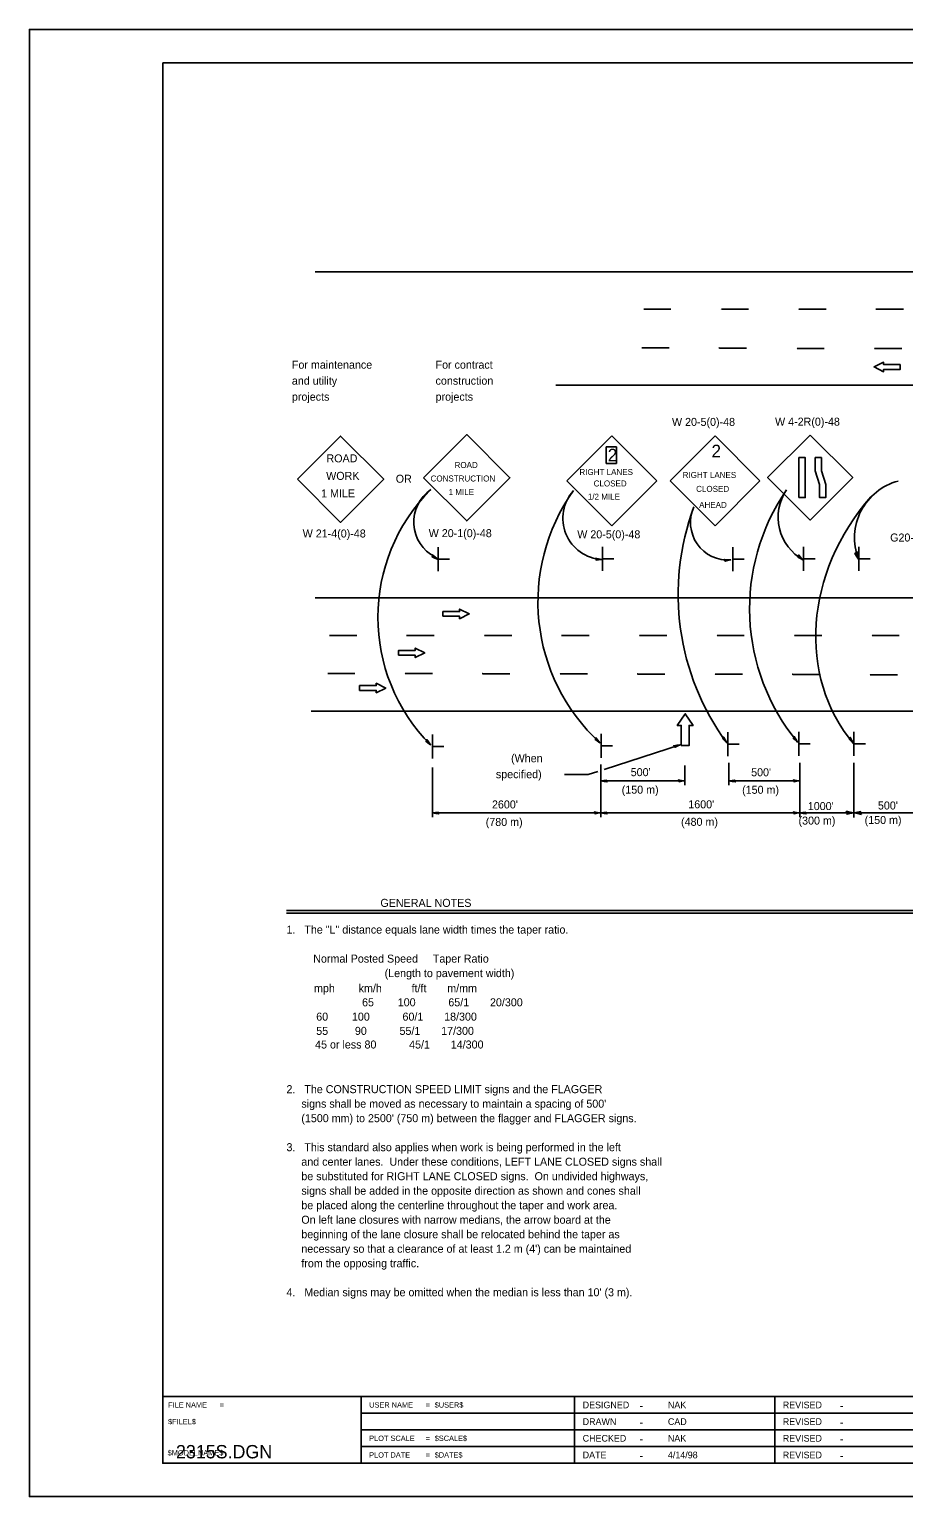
# Model space of a CAD drawing. Extents: x 108704 to 109384, y 88850 to 89290.
# Drawn here: x 108703.7 to 108965.8, y 88850.4 to 89290.4 of the extents above; entities that cross this region are included whole.
import ezdxf

# ---------------------------------------------------------------- set-up
doc = ezdxf.new("R2010")
doc.units = 0
for name, color, linetype in [('Design_EX_Roadway Dimensions', 7, 'Continuous'), ('Design_PR_EOP', 7, 'Continuous'), ('Design_PR_PMK CL Multilane', 7, 'Continuous'), ('Level 48', 7, 'Continuous'), ('Sheets_50 Reference Boundary', 7, 'Continuous'), ('Sheets_General Details', 7, 'Continuous'), ('Sheets_Printer Plotting Border', 7, 'Continuous'), ('Stage_Construction Traffic Control', 7, 'Continuous')]:
    doc.layers.add(name, color=color, linetype=linetype)

msp = doc.modelspace()

# ---------------------------------------------------------------- linework, layer by layer
at = {"layer": 'Design_EX_Roadway Dimensions'}
for p, q in [((108874.99, 89054.13), (108874.99, 89069.89)), ((108900.19, 89063.72), (108900.19, 89069.63)), ((108913.42, 89063.72), (108913.42, 89070.41)), ((108934.65, 89054.13), (108934.65, 89070.38)), ((108950.84, 89053.99), (108950.84, 89070.38)), ((108824.5, 89054.13), (108824.5, 89068.99)), ((108900.19, 89065), (108874.99, 89065)), ((108934.65, 89065), (108913.42, 89065)), ((108824.5, 89055.4), (108874.99, 89055.4)), ((108874.99, 89055.4), (108934.65, 89055.4)), ((108934.65, 89055.4), (108950.84, 89055.4)), ((108950.84, 89055.4), (108973.14, 89055.4))]:
    msp.add_line(p, q, dxfattribs=at)
for points in [[(108876.74, 89064.97), (108876.68, 89065.24), (108875.94, 89065.12), (108874.99, 89065), (108876, 89064.86), (108876.89, 89064.7), (108876.74, 89064.97), (108876.66, 89065.15), (108875.62, 89065), (108876.75, 89064.8), (108876.59, 89065.02), (108876.11, 89064.99), (108876.57, 89064.92)], [(108898.44, 89065.03), (108898.5, 89064.76), (108899.24, 89064.88), (108900.19, 89065), (108899.17, 89065.14), (108898.28, 89065.29), (108898.44, 89065.03), (108898.52, 89064.85), (108899.55, 89065), (108898.42, 89065.2), (108898.59, 89064.98), (108899.06, 89065.01), (108898.61, 89065.08)], [(108915.17, 89064.97), (108915.11, 89065.24), (108914.37, 89065.12), (108913.42, 89065), (108914.43, 89064.86), (108915.32, 89064.7), (108915.17, 89064.97), (108915.09, 89065.15), (108914.06, 89065), (108915.18, 89064.8), (108915.02, 89065.02), (108914.54, 89064.99), (108915, 89064.92)], [(108932.9, 89065.03), (108932.96, 89064.76), (108933.7, 89064.88), (108934.65, 89065), (108933.64, 89065.14), (108932.75, 89065.29), (108932.9, 89065.03), (108932.98, 89064.85), (108934.01, 89065), (108932.89, 89065.2), (108933.05, 89064.98), (108933.53, 89065.01), (108933.07, 89065.08)], [(108826.25, 89055.38), (108826.19, 89055.64), (108825.45, 89055.53), (108824.5, 89055.4), (108825.52, 89055.26), (108826.41, 89055.11), (108826.25, 89055.38), (108826.17, 89055.55), (108825.14, 89055.4), (108826.27, 89055.2), (108826.1, 89055.43), (108825.63, 89055.4), (108826.09, 89055.33)], [(108873.24, 89055.43), (108873.29, 89055.17), (108874.04, 89055.28), (108874.99, 89055.4), (108873.97, 89055.54), (108873.08, 89055.7), (108873.24, 89055.43), (108873.32, 89055.26), (108874.35, 89055.4), (108873.22, 89055.6), (108873.39, 89055.38), (108873.86, 89055.41), (108873.4, 89055.48)], [(108876.74, 89055.38), (108876.68, 89055.64), (108875.94, 89055.53), (108874.99, 89055.4), (108876, 89055.26), (108876.89, 89055.11), (108876.74, 89055.38), (108876.66, 89055.55), (108875.62, 89055.4), (108876.75, 89055.2), (108876.59, 89055.43), (108876.11, 89055.4), (108876.57, 89055.33)], [(108932.9, 89055.43), (108932.96, 89055.17), (108933.7, 89055.28), (108934.65, 89055.4), (108933.64, 89055.54), (108932.75, 89055.7), (108932.9, 89055.43), (108932.98, 89055.26), (108934.01, 89055.4), (108932.89, 89055.6), (108933.05, 89055.38), (108933.53, 89055.41), (108933.07, 89055.48)], [(108936.4, 89055.38), (108936.34, 89055.64), (108935.6, 89055.53), (108934.65, 89055.4), (108935.67, 89055.26), (108936.56, 89055.11), (108936.4, 89055.38), (108936.32, 89055.55), (108935.29, 89055.4), (108936.42, 89055.2), (108936.25, 89055.43), (108935.78, 89055.4), (108936.24, 89055.33)]]:
    msp.add_lwpolyline(points, dxfattribs=at)
for points in [[(108948.56, 89055.88), (108948.74, 89055.44), (108948.82, 89055.02), (108949.7, 89055.2), (108950.84, 89055.4), (108949.62, 89055.62)], [(108953.13, 89054.92), (108952.94, 89055.36), (108952.87, 89055.79), (108951.99, 89055.6), (108950.84, 89055.4), (108952.06, 89055.18)]]:
    msp.add_lwpolyline(points, close=True, dxfattribs=at)
at = {"layer": 'Design_PR_EOP'}
for p, q in [((108789.39, 89217.7), (109319.22, 89217.7)), ((108861.55, 89183.71), (109319.22, 89183.71)), ((108789.39, 89119.9), (109319.22, 89119.9)), ((108788.13, 89085.9), (109319.52, 89085.9))]:
    msp.add_line(p, q, dxfattribs=at)
at = {"layer": 'Design_PR_PMK CL Multilane'}
for p, q in [((108887.9, 89206.42), (108896.04, 89206.42)), ((108911, 89206.42), (108911.03, 89206.42)), ((108911.15, 89206.42), (108919.28, 89206.42)), ((108934.24, 89206.42), (108934.27, 89206.42)), ((108934.39, 89206.42), (108942.52, 89206.42)), ((108957.48, 89206.42), (108957.51, 89206.42)), ((108957.63, 89206.42), (108965.76, 89206.42)), ((108887.34, 89194.82), (108895.47, 89194.82)), ((108910.43, 89194.82), (108910.46, 89194.82)), ((108910.58, 89194.77), (108918.71, 89194.77)), ((108933.68, 89194.77), (108933.7, 89194.77)), ((108933.82, 89194.71), (108941.96, 89194.71)), ((108956.92, 89194.71), (108956.94, 89194.71)), ((108957.06, 89194.65), (108965.2, 89194.65)), ((108793.68, 89108.61), (108801.81, 89108.61)), ((108816.77, 89108.61), (108816.8, 89108.61)), ((108816.92, 89108.61), (108825.05, 89108.61)), ((108840.01, 89108.61), (108840.04, 89108.61)), ((108840.16, 89108.61), (108848.29, 89108.61)), ((108863.26, 89108.61), (108863.28, 89108.61)), ((108863.4, 89108.61), (108871.53, 89108.61)), ((108886.5, 89108.61), (108886.52, 89108.61)), ((108886.64, 89108.61), (108894.78, 89108.61)), ((108909.74, 89108.61), (108909.76, 89108.61)), ((108909.88, 89108.61), (108918.02, 89108.61)), ((108932.98, 89108.61), (108933.01, 89108.61)), ((108933.12, 89108.61), (108941.26, 89108.61)), ((108956.22, 89108.61), (108956.25, 89108.61)), ((108956.37, 89108.61), (108964.5, 89108.61)), ((108793.11, 89097.25), (108801.25, 89097.25)), ((108816.21, 89097.25), (108816.24, 89097.25)), ((108816.35, 89097.19), (108824.49, 89097.19)), ((108839.45, 89097.19), (108839.48, 89097.19)), ((108839.6, 89097.13), (108847.73, 89097.13)), ((108862.69, 89097.13), (108862.72, 89097.13)), ((108862.84, 89097.07), (108870.97, 89097.07)), ((108885.93, 89097.07), (108885.96, 89097.07)), ((108886.08, 89097.01), (108894.21, 89097.01)), ((108909.17, 89097.01), (108909.2, 89097.01)), ((108909.32, 89096.96), (108917.45, 89096.96)), ((108932.41, 89096.96), (108932.44, 89096.96)), ((108932.56, 89096.9), (108940.69, 89096.9)), ((108955.65, 89096.9), (108955.68, 89096.9)), ((108955.8, 89096.84), (108963.93, 89096.84))]:
    msp.add_line(p, q, dxfattribs=at)
at = {"layer": 'Level 48'}
msp.add_lwpolyline([(108703.67, 89290.37), (109383.67, 89290.37), (109383.67, 88850.37), (108703.67, 88850.37)], close=True, dxfattribs=at)
at = {"layer": 'Sheets_50 Reference Boundary'}
msp.add_lwpolyline([(108743.67, 89280.36), (109373.67, 89280.36), (109373.67, 88880.37), (108743.67, 88880.37)], close=True, dxfattribs=at)
at = {"layer": 'Sheets_General Details'}
for p, q in [((108703.67, 89290.37), (108703.67, 88850.37)), ((109383.67, 89290.37), (108703.67, 89290.37)), ((108898.79, 89075.86), (108875.97, 89068.45)), ((108871.23, 89066.91), (108864.09, 89066.91)), ((108874.09, 89067.84), (108871.23, 89066.91)), ((109141, 89026.12), (108780.76, 89026.12)), ((109141, 89025.3), (108780.76, 89025.3)), ((108743.67, 88880.37), (109373.67, 88880.37)), ((108803.16, 88880.37), (108803.16, 88860.37)), ((108867.16, 88880.37), (108867.16, 88860.37)), ((108927.16, 88880.37), (108927.16, 88860.37)), ((108803.16, 88875.37), (108987.16, 88875.37)), ((108803.16, 88870.37), (108987.16, 88870.37)), ((108803.16, 88865.37), (108987.16, 88865.37)), ((109383.67, 88850.37), (108703.67, 88850.37))]:
    msp.add_line(p, q, dxfattribs=at)
msp.add_lwpolyline([(108743.67, 89280.37), (109373.67, 89280.37), (109373.67, 88860.37), (108743.67, 88860.37)], close=True, dxfattribs=at)
at = {"layer": 'Sheets_Printer Plotting Border'}
msp.add_lwpolyline([(108703.67, 88850.37), (109383.67, 88850.37), (109383.67, 89290.37), (108703.67, 89290.37)], close=True, dxfattribs=at)
at = {"layer": 'Stage_Construction Traffic Control'}
for p, q in [((108864.83, 89154.98), (108878.3, 89168.45)), ((108878.3, 89168.45), (108891.77, 89154.98)), ((108895.77, 89154.98), (108909.24, 89168.45)), ((108909.24, 89168.45), (108922.71, 89154.98)), ((108876.62, 89160.18), (108876.62, 89165.14)), ((108876.62, 89165.14), (108879.67, 89165.14)), ((108879.67, 89165.14), (108879.67, 89160.18)), ((108879.67, 89160.18), (108876.62, 89160.18)), ((108878.3, 89141.51), (108864.83, 89154.98)), ((108891.77, 89154.98), (108878.3, 89141.51)), ((108909.24, 89141.51), (108895.77, 89154.98)), ((108922.71, 89154.98), (108909.24, 89141.51)), ((108826.2, 89135.04), (108826.2, 89127.87)), ((108826.2, 89131.46), (108829.64, 89131.46)), ((108875.47, 89135.19), (108875.47, 89128.02)), ((108875.47, 89131.6), (108878.91, 89131.6)), ((108914.56, 89135.04), (108914.56, 89127.87)), ((108914.56, 89131.45), (108918, 89131.45)), ((108935.8, 89135.14), (108935.8, 89127.97)), ((108935.8, 89131.56), (108939.24, 89131.56)), ((108952.36, 89135.14), (108952.36, 89127.97)), ((108952.36, 89131.56), (108955.8, 89131.56)), ((108824.49, 89078.93), (108824.49, 89071.76)), ((108875.11, 89079.07), (108875.11, 89071.9)), ((108913.09, 89079.63), (108913.09, 89072.45)), ((108934.33, 89079.73), (108934.33, 89072.56)), ((108950.89, 89079.73), (108950.89, 89072.56)), ((108824.49, 89075.35), (108827.93, 89075.35)), ((108875.11, 89075.48), (108878.55, 89075.48)), ((108913.09, 89076.04), (108916.53, 89076.04)), ((108934.33, 89076.15), (108937.77, 89076.15)), ((108950.89, 89076.15), (108954.33, 89076.15))]:
    msp.add_line(p, q, dxfattribs=at)
for points in [[(108964.8, 89189.84), (108964.8, 89188.41), (108959.8, 89188.41), (108959.8, 89187.69), (108956.94, 89189.12), (108959.8, 89190.55), (108959.8, 89189.84), (108964.8, 89189.84)], [(108824.55, 89132.46), (108824.45, 89132.18), (108825.23, 89131.83), (108826.22, 89131.36), (108825.33, 89132.12), (108824.57, 89132.82), (108824.55, 89132.46), (108824.52, 89132.25), (108825.61, 89131.75), (108824.64, 89132.64), (108824.67, 89132.32), (108825.14, 89132.06), (108824.75, 89132.41)], [(108873.56, 89131.48), (108873.6, 89131.22), (108874.35, 89131.29), (108875.3, 89131.35), (108874.3, 89131.55), (108873.42, 89131.76), (108873.56, 89131.48), (108873.63, 89131.31), (108874.67, 89131.39), (108873.55, 89131.66), (108873.71, 89131.43), (108874.18, 89131.43), (108873.73, 89131.52)], [(108912.22, 89131.15), (108912.3, 89130.89), (108913.03, 89131.06), (108913.97, 89131.25), (108912.95, 89131.32), (108912.05, 89131.41), (108912.22, 89131.15), (108912.31, 89130.98), (108913.33, 89131.21), (108912.19, 89131.32), (108912.38, 89131.12), (108912.85, 89131.18), (108912.39, 89131.21)], [(108934.21, 89132.4), (108934.08, 89132.12), (108934.84, 89131.72), (108935.79, 89131.18), (108934.96, 89132), (108934.25, 89132.76), (108934.21, 89132.4), (108934.16, 89132.19), (108935.21, 89131.62), (108934.31, 89132.57), (108934.31, 89132.26), (108934.77, 89131.96), (108934.4, 89132.34)], [(108827.68, 89114.35), (108827.68, 89115.78), (108832.68, 89115.78), (108832.68, 89116.5), (108835.54, 89115.07), (108832.68, 89113.64), (108832.68, 89114.35), (108827.68, 89114.35)], [(108814.35, 89102.68), (108814.35, 89104.12), (108819.35, 89104.12), (108819.35, 89104.83), (108822.21, 89103.4), (108819.35, 89101.97), (108819.35, 89102.68), (108814.35, 89102.68)], [(108802.68, 89092.13), (108802.68, 89093.56), (108807.68, 89093.56), (108807.68, 89094.27), (108810.54, 89092.84), (108807.68, 89091.42), (108807.68, 89092.13), (108802.68, 89092.13)], [(108911.74, 89077.84), (108911.57, 89077.64), (108912.1, 89077.11), (108912.76, 89076.42), (108912.27, 89077.32), (108911.87, 89078.13), (108911.74, 89077.84), (108911.65, 89077.68), (108912.38, 89076.93), (108911.87, 89077.96), (108911.79, 89077.69), (108912.1, 89077.33), (108911.88, 89077.74)], [(108932.87, 89078), (108932.71, 89077.79), (108933.27, 89077.29), (108933.97, 89076.63), (108933.43, 89077.51), (108932.98, 89078.29), (108932.87, 89078), (108932.79, 89077.83), (108933.56, 89077.13), (108933, 89078.12), (108932.93, 89077.85), (108933.26, 89077.51), (108933.02, 89077.9)], [(108949.65, 89077.71), (108949.46, 89077.47), (108950.09, 89076.89), (108950.87, 89076.12), (108950.28, 89077.13), (108949.78, 89078.04), (108949.65, 89077.71), (108949.55, 89077.51), (108950.42, 89076.7), (108949.79, 89077.85), (108949.71, 89077.54), (108950.08, 89077.14), (108949.82, 89077.6)], [(108822.72, 89077.1), (108822.58, 89076.88), (108823.18, 89076.43), (108823.94, 89075.85), (108823.32, 89076.67), (108822.81, 89077.41), (108822.72, 89077.1), (108822.66, 89076.93), (108823.49, 89076.3), (108822.84, 89077.24), (108822.79, 89076.96), (108823.15, 89076.65), (108822.88, 89077.02)], [(108873.45, 89077.65), (108873.32, 89077.42), (108873.94, 89077), (108874.72, 89076.44), (108874.07, 89077.23), (108873.52, 89077.95), (108873.45, 89077.65), (108873.39, 89077.47), (108874.25, 89076.88), (108873.56, 89077.79), (108873.53, 89077.51), (108873.9, 89077.21), (108873.61, 89077.57)], [(108897.12, 89075.34), (108897.25, 89075.11), (108897.92, 89075.45), (108898.79, 89075.86), (108897.78, 89075.68), (108896.88, 89075.55), (108897.12, 89075.34), (108897.24, 89075.2), (108898.18, 89075.66), (108897.04, 89075.5), (108897.27, 89075.34), (108897.71, 89075.52), (108897.26, 89075.44)]]:
    msp.add_lwpolyline(points, dxfattribs=at)
for points in [[(108784.05, 89155.45), (108796.98, 89168.38), (108809.91, 89155.45), (108796.98, 89142.52)], [(108821.88, 89155.91), (108834.81, 89168.84), (108847.74, 89155.91), (108834.81, 89142.98)], [(108937.77, 89168.71), (108925.02, 89155.96), (108937.77, 89143.21), (108950.52, 89155.96)], [(108934.39, 89149.96), (108936.27, 89149.96), (108936.27, 89161.96), (108934.39, 89161.96)], [(108939.27, 89161.96), (108939.27, 89158.02), (108940.58, 89153.9), (108940.58, 89149.96), (108942.46, 89149.96), (108942.46, 89153.9), (108941.14, 89158.02), (108941.14, 89161.96)], [(108951.81, 89133.76), (108951.49, 89133.41), (108951.13, 89133.18), (108951.66, 89132.44), (108952.3, 89131.48), (108952.01, 89132.68)], [(108899.11, 89075.61), (108899.11, 89081.65), (108897.92, 89081.65), (108900.3, 89085.14), (108902.68, 89081.65), (108901.49, 89081.65), (108901.49, 89075.61)]]:
    msp.add_lwpolyline(points, close=True, dxfattribs=at)
for centre, radius, start, end in [((108968.69, 89137.87), 17.65, 104.925, 200.7888), ((108862.38, 89114.05), 54.2, 135.0319, 224.8264), ((108830.63, 89142.65), 11.73, 124.179, 242.9657), ((108913.62, 89118.73), 57.46, 144.4927, 227.3939), ((108876.04, 89143.75), 12.42, 137.7539, 266.6055), ((108982.41, 89116.62), 62.81, 145.4523, 219.5407), ((108942.93, 89144.08), 14.75, 146.229, 240.6361), ((108973.39, 89120.92), 75.21, 159.5757, 216.2829), ((108913.14, 89142.48), 11.26, 155.3948, 274.2209)]:
    msp.add_arc(centre, radius, start, end, dxfattribs=at)
msp.add_ellipse((108998.79, 89116.66), major_axis=(-48.11, -40.38), ratio=0.861485, start_param=4.892499, end_param=6.283185, dxfattribs=at)

# ---------------------------------------------------------------- texts
at = {"layer": 'Design_EX_Roadway Dimensions'}
for s, p in [("500'", (108883.97, 89066.42)), ("500'", (108920.07, 89066.39)), ('(150 m)', (108881.27, 89061.17)), ('(150 m)', (108917.37, 89061.14)), ("2600'", (108842.37, 89056.74)), ("1600'", (108901.23, 89056.78)), ("1000'", (108937.06, 89056.25)), ("500'", (108958.08, 89056.43)), ('(780 m)', (108840.5, 89051.49)), ('(480 m)', (108899.06, 89051.53)), ('(300 m)', (108934.28, 89051.9)), ('(150 m)', (108954.1, 89052.08))]:
    msp.add_text(s, height=2.4, dxfattribs=at).set_placement(p)
at = {"layer": 'Sheets_General Details'}
for s, height, p in [('                            GENERAL NOTES', 2.4, (108783.96, 89027.22)), ('1.   The "L" distance equals lane width times the taper ratio.', 2.4, (108780.76, 89019.21)), ('         Normal Posted Speed     Taper Ratio', 2.4, (108780.76, 89010.51)), ('                                 (Length to pavement width)         ', 2.4, (108780.76, 89006.16)), ('         mph        km/h          ft/ft       m/mm', 2.4, (108780.99, 89001.63)), (' 65        100           65/1       20/300', 2.4, (108802.53, 88997.41)), ('          60        100           60/1       18/300', 2.4, (108780.76, 88993.11)), ('          55         90           55/1       17/300', 2.4, (108780.76, 88988.84)), ('          45 or less 80           45/1       14/300', 2.4, (108780.43, 88984.75)), ('2.   The CONSTRUCTION SPEED LIMIT signs and the FLAGGER', 2.4, (108780.76, 88971.36)), ("     signs shall be moved as necessary to maintain a spacing of 500'", 2.4, (108780.76, 88967.01)), ("     (1500 mm) to 2500' (750 m) between the flagger and FLAGGER signs.", 2.4, (108780.76, 88962.66)), ('3.   This standard also applies when work is being performed in the left     ', 2.4, (108780.76, 88953.96)), ('     and center lanes.  Under these conditions, LEFT LANE CLOSED signs shall', 2.4, (108780.76, 88949.61)), ('     be substituted for RIGHT LANE CLOSED signs.  On undivided highways,', 2.4, (108780.76, 88945.26)), ('     signs shall be added in the opposite direction as shown and cones shall ', 2.4, (108780.76, 88940.91)), ('     be placed along the centerline throughout the taper and work area.', 2.4, (108780.76, 88936.56)), ('     On left lane closures with narrow medians, the arrow board at the', 2.4, (108780.76, 88932.21)), ('     beginning of the lane closure shall be relocated behind the taper as', 2.4, (108780.76, 88927.86)), ("     necessary so that a clearance of at least 1.2 m (4') can be maintained", 2.4, (108780.76, 88923.51)), ('     from the opposing traffic.', 2.4, (108780.76, 88919.16)), ("4.   Median signs may be omitted when the median is less than 10' (3 m).", 2.4, (108780.76, 88910.46)), ('DESIGNED', 2, (108869.56, 88876.87)), ('-', 2.4, (108886.64, 88876.47)), ('NAK', 2, (108895.11, 88876.87)), ('REVISED', 2, (108929.56, 88876.87)), ('-', 2.4, (108946.64, 88876.47)), ('DRAWN', 2, (108869.56, 88871.87)), ('-', 2.4, (108886.64, 88871.47)), ('CAD', 2, (108895.11, 88871.87)), ('REVISED', 2, (108929.56, 88871.87)), ('-', 2.4, (108946.64, 88871.47)), ('CHECKED', 2, (108869.56, 88866.87)), ('-', 2.4, (108886.64, 88866.47)), ('NAK', 2, (108895.11, 88866.87)), ('REVISED', 2, (108929.56, 88866.87)), ('-', 2.4, (108946.64, 88866.47)), ('2315S.DGN', 4, (108747.63, 88861.85)), ('DATE', 2, (108869.56, 88861.87)), ('-', 2.4, (108886.64, 88861.47)), ('4/14/98   ', 2, (108895.11, 88861.87)), ('REVISED', 2, (108929.56, 88861.87)), ('-', 2.4, (108946.64, 88861.47))]:
    msp.add_text(s, height=height, dxfattribs=at).set_placement(p)
for s, p in [('FILE NAME', (108745.27, 88877.07)), ('=', (108760.72, 88877.07)), ('USER NAME', (108805.56, 88877.07)), ('=', (108822.51, 88877.07)), ('$USER$', (108825.2, 88877.07)), ('$FILEL$', (108745.27, 88872.07)), ('PLOT SCALE', (108805.56, 88867.07)), ('=', (108822.51, 88867.07)), ('$SCALE$', (108825.2, 88867.07)), ('$MODELNAME$', (108745.14, 88862.72)), ('PLOT DATE', (108805.56, 88862.07)), ('=', (108822.51, 88862.07)), ('$DATE$', (108825.2, 88862.07))]:
    msp.add_text(s, height=1.6, rotation=360, dxfattribs=at).set_placement(p)
at = {"layer": 'Stage_Construction Traffic Control'}
for s, height, p in [('For maintenance', 2.4, (108782.38, 89188.61)), ('For contract', 2.4, (108825.46, 89188.61)), ('and utility', 2.4, (108782.38, 89183.81)), ('construction', 2.4, (108825.46, 89183.81)), ('projects', 2.4, (108782.38, 89179.01)), ('projects', 2.4, (108825.46, 89179.01)), ('W 20-5(0)-48', 2.4, (108896.34, 89171.45)), ('W 4-2R(0)-48', 2.4, (108927.24, 89171.52)), ('ROAD', 2.4, (108792.75, 89160.52)), ('2', 3.81, (108877.08, 89160.79)), ('2', 3.81, (108908.2, 89162)), ('WORK', 2.4, (108792.66, 89155.27)), ('ROAD', 1.8, (108831.16, 89158.83)), ('RIGHT LANES', 1.8, (108868.59, 89156.72)), ('RIGHT LANES', 1.8, (108899.54, 89155.85)), ('OR', 2.4, (108813.52, 89154.41)), ('CONSTRUCTION', 1.8, (108823.96, 89154.78)), ('CLOSED', 1.8, (108872.85, 89153.29)), ('CLOSED', 1.8, (108903.58, 89151.67)), ('1 MILE', 2.4, (108791.15, 89150.02)), ('1 MILE', 1.8, (108829.36, 89150.73)), ('1/2 MILE', 1.8, (108871.11, 89149.31)), ('AHEAD', 1.8, (108904.48, 89146.87)), ('W 21-4(0)-48', 2.4, (108785.62, 89137.99)), ('W 20-1(0)-48', 2.4, (108823.4, 89138.09)), ('W 20-5(0)-48', 2.4, (108867.94, 89137.74)), ('G20-I102(0)-48', 2.4, (108961.75, 89136.78)), ('(When', 2.4, (108848.1, 89070.6)), ('specified)', 2.4, (108843.54, 89065.81))]:
    msp.add_text(s, height=height, dxfattribs=at).set_placement(p)

doc.saveas('drawing.dxf')
